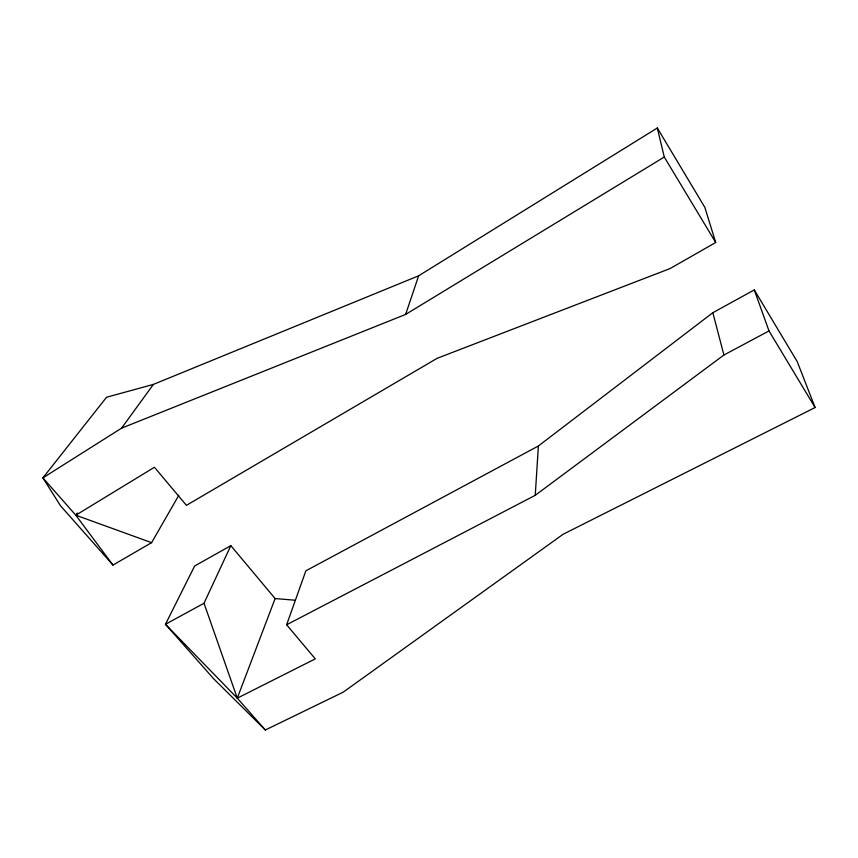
<?xml version="1.0" encoding="UTF-8"?>
<svg xmlns="http://www.w3.org/2000/svg" width="858" height="858" viewBox="0 0 858 858"><rect width="100%" height="100%" fill="white"/><g stroke="black" fill="none" stroke-linecap="round" stroke-linejoin="round"><path stroke-width="1.29" d="M230.834 545.656L204.011 603.249L165.465 624.281L237.28 698.165L315.294 658.869L286.626 624.774L535.242 495.313L538.395 445.988L712.837 312.709L754.289 289.918L797.264 361.701L815.1 407.529L563.148 534.244L343.254 692.138L265.347 729.997L213.653 678.753L165.465 624.281L194.659 565.98L230.834 545.656L275.118 598.552L295.12 600.225M178.818 495.27L151.598 542.664L112.966 565.068L60.489 505.748L42.9 477.874L121.568 428.163L405.63 314.425L418.629 275.815L657.314 128.003L704.836 207.379L715.711 242.492L670.119 268.543L437.108 358.333L186.433 505.341L154.429 467.267L75.815 515.197L42.9 477.874L106.564 397.243L153.378 384.416L418.629 275.815M286.626 624.774L305.866 570.817L538.395 445.988M265.347 729.997L237.28 698.165L275.118 598.552M112.966 565.068L75.815 515.197L77.327 513.052M121.568 428.163L153.378 384.416M535.242 495.313L723.916 355.019L768.993 330.941L754.289 289.918M405.63 314.425L664.274 157.035L657.314 128.003M75.815 515.197L151.598 542.664M664.274 157.035L715.711 242.492M768.993 330.941L815.1 407.529M204.011 603.249L237.28 698.165M712.837 312.709L723.916 355.019"/></g></svg>
